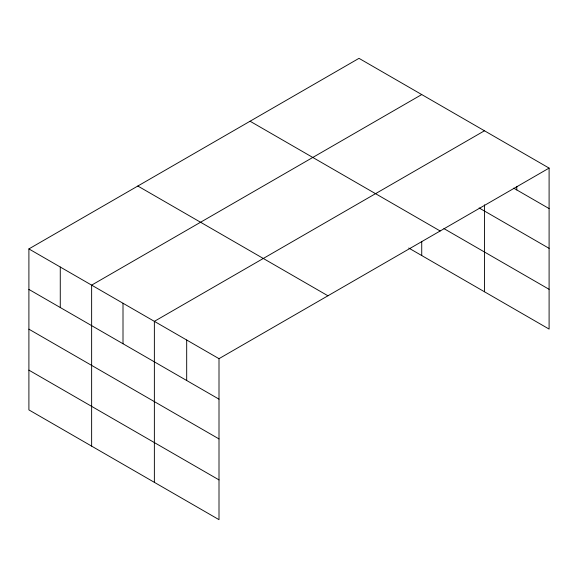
<?xml version="1.0" encoding="UTF-8"?>
<svg xmlns="http://www.w3.org/2000/svg" width="578" height="578" viewBox="0 0 578 578"><rect width="100%" height="100%" fill="white"/><g stroke="black" fill="none" stroke-linecap="round" stroke-linejoin="round"><path stroke-width="0.87" d="M28.9 248.916L219.004 358.671L219.004 519.658L28.9 409.903L28.9 248.916L358.996 58.342L549.1 168.097L549.1 329.084L408.725 248.034M421.73 94.561L91.635 285.135L91.635 446.122M484.465 130.78L154.369 321.354L154.369 482.341M219.004 358.671L549.1 168.097M513.705 188.153L549.1 208.593M479.111 207.943L549.1 248.352M443.918 228.592L549.1 289.318M250.064 121.228L440.169 230.99M137.831 186.029L327.936 295.784M28.9 289.412L219.004 399.167M28.9 329.171L219.004 438.933M28.9 370.144L219.004 479.899M516.783 186.333L516.783 189.931M484.465 204.85L484.465 291.767M421.73 241.409L421.73 255.548M186.687 340.016L186.687 380.512M123.006 303.248L123.006 343.737M60.271 267.029L60.271 307.518"/></g></svg>
